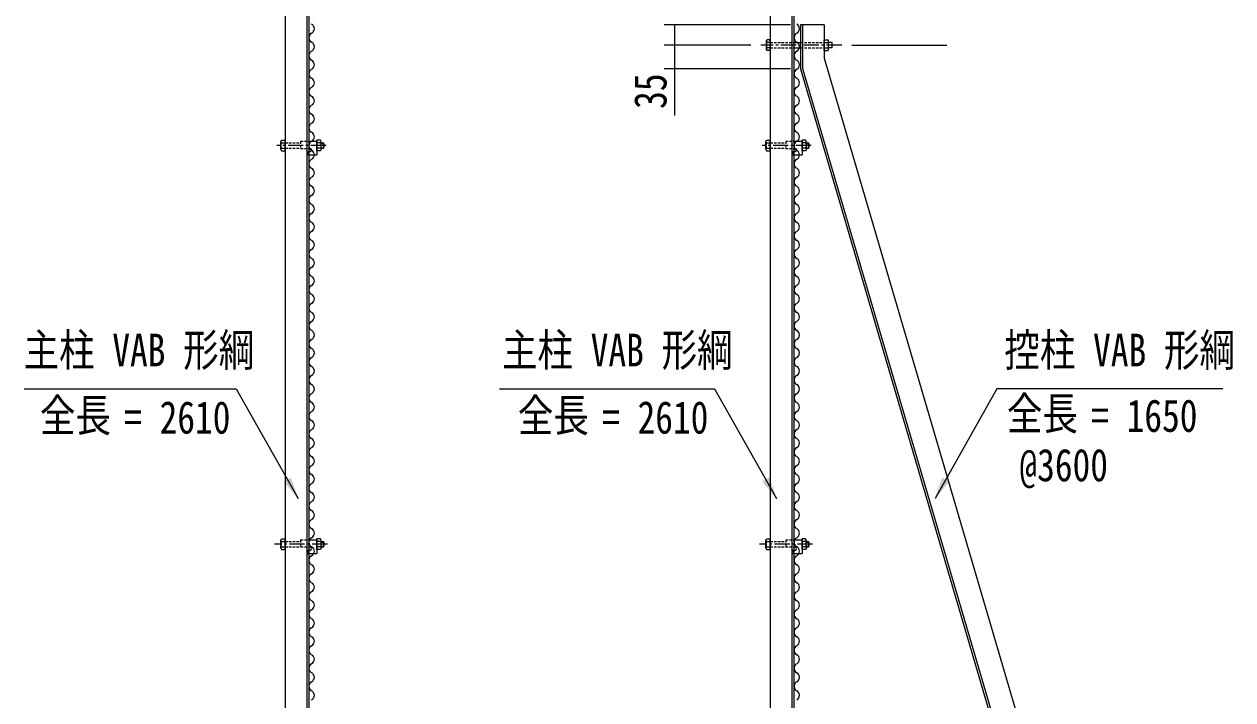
# Model space of a CAD drawing. Units: millimetres, scale not verified. Extents: x -4455 to 4455, y -3150 to 3150.
# Drawn here: x -557 to 1231, y 40 to 1040 of the extents above; entities that cross this region are included whole.
import ezdxf
from ezdxf.enums import TextEntityAlignment as Align

# ---------------------------------------------------------------- set-up
doc = ezdxf.new("R2010")
doc.units = ezdxf.units.MM
doc.header["$LTSCALE"] = 30
doc.linetypes.add('USER1', pattern=[1.125, 0.75, -0.125, 0.125, -0.125])
doc.linetypes.add('USER3', pattern=[0.1875, 0.125, -0.0625])
for name, color, linetype, lineweight in [('0-1_D-STR1', 1, 'Continuous', 18), ('0-2_D-STR3', 3, 'Continuous', 13), ('0-3_D-BMK', 2, 'USER1', 13), ('0-4_D-STR-DIM', 4, 'Continuous', 13), ('0-6_7詳細', 3, 'Continuous', 18), ('0-7_D-STR-TXT', 3, 'Continuous', 13), ('0-8_D-STR2', 2, 'Continuous', 13)]:
    doc.layers.add(name, color=color, linetype=linetype, lineweight=lineweight)
doc.styles.add('ＭＳ ゴシック', font='')
doc.styles.get('ＭＳ ゴシック').set_extended_font_data('MS Gothic')

msp = doc.modelspace()

# ---------------------------------------------------------------- linework, layer by layer
at = {"layer": '0-1_D-STR1'}
for p, q in [((-171.19, 1511.89), (-171.19, -355.87)), ((-139.19, 1504.8), (-139.19, -655.87)), ((-136.19, 1504.13), (-136.19, -355.87)), ((546.65, 1511.89), (546.65, -655.87)), ((578.65, 1504.8), (578.65, -655.87)), ((581.65, 1504.13), (581.65, -655.87)), ((626.65, 1039.13), (591.65, 1039.13)), ((591.65, 1039.13), (591.65, 974.13)), ((594.65, 1039.13), (594.65, 974.56)), ((626.65, 1039.13), (626.65, 989.82)), ((626.65, 989.82), (1016.65, -340.18)), ((591.65, 974.13), (981.65, -355.87)), ((594.65, 974.56), (984.65, -355.44))]:
    msp.add_line(p, q, dxfattribs=at)
at = {"layer": '0-2_D-STR3'}
for p, q in [((541.05, 1016.06), (541.67, 1017.13)), ((541.05, 1002.2), (541.05, 1016.06)), ((541.05, 1002.2), (541.67, 1001.13)), ((546.65, 1017.13), (541.67, 1017.13)), ((546.65, 1013.13), (541.67, 1013.13)), ((546.65, 1005.13), (541.67, 1005.13)), ((546.65, 1001.13), (546.65, 1017.13)), ((581.65, 1013.13), (591.65, 1013.13)), ((581.65, 1005.13), (591.65, 1005.13)), ((626.65, 1001.13), (626.65, 1017.13)), ((626.65, 1017.13), (632.43, 1017.13)), ((626.65, 1013.13), (632.43, 1013.13)), ((626.65, 1005.13), (632.43, 1005.13)), ((633.05, 1016.06), (632.43, 1017.13)), ((633.05, 1002.2), (632.43, 1001.13)), ((633.05, 1002.2), (633.05, 1016.06)), ((638.12, 1013.13), (633.05, 1013.13)), ((638.12, 1005.13), (633.05, 1005.13)), ((638.12, 1005.13), (638.12, 1013.13)), ((546.65, 1001.13), (541.67, 1001.13)), ((626.65, 1001.13), (632.43, 1001.13)), ((-177.59, 866.48), (-176.48, 868.4)), ((-177.59, 854.64), (-177.59, 866.48)), ((-176.9, 864.56), (-171.19, 864.56)), ((-176.48, 868.4), (-171.19, 868.4)), ((-171.19, 852.72), (-171.19, 868.4)), ((-136.19, 866.88), (-124.12, 866.88)), ((-124.12, 852.72), (-124.12, 868.4)), ((-124.12, 866.88), (-124.12, 846.88)), ((-118.41, 864.56), (-124.12, 864.56)), ((-117.72, 854.64), (-117.72, 866.48)), ((-117.72, 864.56), (-114.17, 864.56)), ((-114.17, 856.56), (-114.17, 864.56)), ((540.25, 866.48), (541.36, 868.4)), ((540.25, 854.64), (540.25, 866.48)), ((540.94, 864.56), (546.65, 864.56)), ((541.36, 868.4), (546.65, 868.4)), ((546.65, 852.72), (546.65, 868.4)), ((581.65, 866.88), (593.72, 866.88)), ((593.72, 852.72), (593.72, 868.4)), ((593.72, 866.88), (593.72, 846.88)), ((599.43, 864.56), (593.72, 864.56)), ((600.12, 854.64), (600.12, 866.48)), ((600.12, 864.56), (603.67, 864.56)), ((603.67, 856.56), (603.67, 864.56)), ((-177.59, 854.64), (-176.48, 852.72)), ((-176.9, 856.56), (-171.19, 856.56)), ((-176.48, 852.72), (-171.19, 852.72)), ((-138.32, 851.88), (-134.37, 851.88)), ((-138.32, 846.88), (-124.12, 846.88)), ((-136.19, 856.38), (-134.37, 856.38)), ((-118.41, 856.56), (-124.12, 856.56)), ((-118.83, 852.72), (-124.12, 852.72)), ((-117.72, 854.64), (-118.83, 852.72)), ((-117.72, 856.56), (-114.17, 856.56)), ((540.25, 854.64), (541.36, 852.72)), ((540.94, 856.56), (546.65, 856.56)), ((541.36, 852.72), (546.65, 852.72)), ((579.52, 851.88), (583.47, 851.88)), ((579.52, 846.88), (593.72, 846.88)), ((581.65, 856.38), (583.47, 856.38)), ((599.43, 856.56), (593.72, 856.56)), ((599.01, 852.72), (593.72, 852.72)), ((600.12, 854.64), (599.01, 852.72)), ((600.12, 856.56), (603.67, 856.56)), ((-177.59, 276.48), (-176.48, 278.4)), ((-177.59, 264.64), (-177.59, 276.48)), ((-176.91, 274.56), (-171.19, 274.56)), ((-176.48, 278.4), (-171.19, 278.4)), ((-171.19, 262.72), (-171.19, 278.4)), ((-136.19, 276.88), (-124.12, 276.88)), ((-124.12, 262.72), (-124.12, 278.4)), ((-124.12, 276.88), (-124.12, 256.88)), ((-118.41, 274.56), (-124.12, 274.56)), ((-117.72, 264.64), (-117.72, 276.48)), ((-117.72, 274.56), (-114.17, 274.56)), ((-114.17, 266.56), (-114.17, 274.56)), ((540.25, 276.48), (541.36, 278.4)), ((540.25, 264.64), (540.25, 276.48)), ((540.93, 274.56), (546.65, 274.56)), ((541.36, 278.4), (546.65, 278.4)), ((546.65, 262.72), (546.65, 278.4)), ((581.65, 276.88), (593.72, 276.88)), ((593.72, 262.72), (593.72, 278.4)), ((593.72, 276.88), (593.72, 256.88)), ((599.43, 274.56), (593.72, 274.56)), ((600.12, 264.64), (600.12, 276.48)), ((600.12, 274.56), (603.67, 274.56)), ((603.67, 266.56), (603.67, 274.56)), ((-177.59, 264.64), (-176.48, 262.72)), ((-176.91, 266.56), (-171.19, 266.56)), ((-176.48, 262.72), (-171.19, 262.72)), ((-138.32, 261.88), (-134.37, 261.88)), ((-138.32, 256.88), (-124.12, 256.88)), ((-136.19, 266.38), (-134.37, 266.38)), ((-118.41, 266.56), (-124.12, 266.56)), ((-118.83, 262.72), (-124.12, 262.72)), ((-117.72, 264.64), (-118.83, 262.72)), ((-117.72, 266.56), (-114.17, 266.56)), ((540.25, 264.64), (541.36, 262.72)), ((540.93, 266.56), (546.65, 266.56)), ((541.36, 262.72), (546.65, 262.72)), ((579.52, 261.88), (583.47, 261.88)), ((579.52, 256.88), (593.72, 256.88)), ((581.65, 266.38), (583.47, 266.38)), ((599.43, 266.56), (593.72, 266.56)), ((599.01, 262.72), (593.72, 262.72)), ((600.12, 264.64), (599.01, 262.72)), ((600.12, 266.56), (603.67, 266.56))]:
    msp.add_line(p, q, dxfattribs=at)
at = {"layer": '0-2_D-STR3', "color": 1, "linetype": 'USER3'}
for p, q in [((546.65, 1013.13), (581.65, 1013.13)), ((546.65, 1005.13), (581.65, 1005.13)), ((591.65, 1013.13), (626.65, 1013.13)), ((591.65, 1005.13), (626.65, 1005.13)), ((-171.19, 864.56), (-148.32, 864.56)), ((-148.32, 866.88), (-148.32, 856.38)), ((-148.32, 866.88), (-136.19, 866.88)), ((546.65, 864.56), (569.52, 864.56)), ((569.52, 866.88), (569.52, 856.38)), ((569.52, 866.88), (581.65, 866.88)), ((-171.19, 856.56), (-148.32, 856.56)), ((-148.32, 856.38), (-136.19, 856.38)), ((-138.32, 851.88), (-138.32, 846.88)), ((546.65, 856.56), (569.52, 856.56)), ((569.52, 856.38), (581.65, 856.38)), ((579.52, 851.88), (579.52, 846.88)), ((-171.19, 274.56), (-148.32, 274.56)), ((-148.32, 276.88), (-148.32, 266.38)), ((-148.32, 276.88), (-136.19, 276.88)), ((546.65, 274.56), (569.52, 274.56)), ((569.52, 276.88), (569.52, 266.38)), ((569.52, 276.88), (581.65, 276.88)), ((-171.19, 266.56), (-148.32, 266.56)), ((-148.32, 266.38), (-136.19, 266.38)), ((-138.32, 261.88), (-138.32, 256.88)), ((546.65, 266.56), (569.52, 266.56)), ((569.52, 266.38), (581.65, 266.38)), ((579.52, 261.88), (579.52, 256.88))]:
    msp.add_line(p, q, dxfattribs=at)
at = {"layer": '0-2_D-STR3', "color": 1}
for p, q in [((-117.72, 863.76), (-113.76, 863.76)), ((600.12, 863.76), (604.08, 863.76)), ((-117.72, 857.36), (-113.76, 857.36)), ((600.12, 857.36), (604.08, 857.36)), ((-117.72, 273.76), (-113.76, 273.76)), ((600.12, 273.76), (604.08, 273.76)), ((-117.72, 267.36), (-113.76, 267.36)), ((600.12, 267.36), (604.08, 267.36))]:
    msp.add_line(p, q, dxfattribs=at)
at = {"layer": '0-2_D-STR3'}
for points in [[(-117.72, 866.48), (-118.83, 868.4), (-124.12, 868.4)], [(600.12, 866.48), (599.01, 868.4), (593.72, 868.4)], [(-117.72, 276.48), (-118.83, 278.4), (-124.12, 278.4)], [(600.12, 276.48), (599.01, 278.4), (593.72, 278.4)]]:
    msp.add_lwpolyline(points, dxfattribs=at)
for centre, radius, start, end in [((548.28, 1016.06), 7.23, 179.99992, 203.88486), ((554.24, 1009.13), 13.19, 162.35463, 197.65355), ((548.28, 1002.2), 7.23, 156.1122, 179.99992), ((625.82, 1016.06), 7.23, 336.12625, 0), ((619.8, 1009.14), 13.25, 342.41266, 17.55417), ((625.82, 1002.2), 7.23, 0, 23.88957), ((-174.56, 866.48), 3.03, 180, 219.3382), ((-165.59, 860.56), 12, 160.52878, 199.47122), ((-120.75, 866.48), 3.03, 320.6618, 0), ((-129.72, 860.56), 12, 340.52878, 19.47122), ((-121.1, 860.56), 8, 330, 30), ((543.28, 866.48), 3.03, 180, 219.3382), ((552.25, 860.56), 12, 160.52878, 199.47122), ((597.09, 866.48), 3.03, 320.6618, 0), ((588.12, 860.56), 12, 340.52878, 19.47122), ((596.74, 860.56), 8, 330, 30), ((-174.56, 854.64), 3.03, 140.6618, 180), ((-134.37, 854.13), 2.25, 270, 90), ((-120.75, 854.64), 3.03, 0, 39.3382), ((543.28, 854.64), 3.03, 140.6618, 180), ((583.47, 854.13), 2.25, 270, 90), ((597.09, 854.64), 3.03, 0, 39.3382), ((-174.56, 276.48), 3.03, 180, 219.3382), ((-165.59, 270.56), 12, 160.52878, 199.47122), ((-120.75, 276.48), 3.03, 320.6618, 0), ((-129.72, 270.56), 12, 340.52878, 19.47122), ((-121.1, 270.56), 8, 330, 30), ((543.28, 276.48), 3.03, 180, 219.3382), ((552.25, 270.56), 12, 160.52878, 199.47122), ((597.09, 276.48), 3.03, 320.6618, 0), ((588.12, 270.56), 12, 340.52878, 19.47122), ((596.74, 270.56), 8, 330, 30), ((-174.56, 264.64), 3.03, 140.6618, 180), ((-134.37, 264.13), 2.25, 270, 90), ((-120.75, 264.64), 3.03, 0, 39.3382), ((543.28, 264.64), 3.03, 140.6618, 180), ((583.47, 264.13), 2.25, 270, 90), ((597.09, 264.64), 3.03, 0, 39.3382)]:
    msp.add_arc(centre, radius, start, end, dxfattribs=at)
at = {"layer": '0-3_D-BMK'}
for p, q in [((652.47, 1009.13), (532.76, 1009.13)), ((-110.7, 860.56), (-183.26, 860.56)), ((607.14, 860.56), (534.58, 860.56)), ((-108.57, 270.56), (-187.06, 270.56)), ((609.27, 270.56), (530.78, 270.56))]:
    msp.add_line(p, q, dxfattribs=at)
at = {"layer": '0-4_D-STR-DIM', "color": 1, "lineweight": 18}
for p, q in [((576.65, 1039.13), (389.8, 1039.13)), ((404.8, 1039.13), (404.8, 1009.13)), ((517.76, 1009.13), (389.8, 1009.13)), ((517.76, 1009.13), (389.8, 1009.13)), ((404.8, 1009.13), (404.8, 974.13)), ((667.47, 1009.13), (808.21, 1009.13)), ((576.65, 974.13), (389.8, 974.13)), ((404.8, 974.63), (404.8, 940.13)), ((404.8, 939.63), (404.8, 905.13))]:
    msp.add_line(p, q, dxfattribs=at)
at = {"layer": '0-6_7詳細', "color": 7, "lineweight": 9}
for p, q in [((-136.19, 261.88), (-136.19, 256.88)), ((581.65, 261.88), (581.65, 256.88))]:
    msp.add_line(p, q, dxfattribs=at)
at = {"layer": '0-7_D-STR-TXT'}
for points in [[(-557.39, 500.55), (-243.54, 500.55), (-152.08, 338.2)], [(146.14, 500.55), (464.42, 500.55), (555.88, 338.2)], [(1216.51, 500.55), (882.03, 500.55), (790.57, 338.2)]]:
    msp.add_lwpolyline(points, dxfattribs=at)
for points in [[(-150.95, 336.19), (-173.1, 363.31), (-162.66, 369.19)], [(557.01, 336.19), (534.86, 363.31), (545.3, 369.19)], [(789.44, 336.19), (801.15, 369.19), (811.59, 363.31)]]:
    msp.add_solid(points, dxfattribs=at)
at = {"layer": '0-8_D-STR2'}
for centre, start, end in [((-135.55, 1033.5), 298.07249, 61.92751), ((582.29, 1033.5), 298.07249, 61.92751), ((-128.44, 1020.17), 118.07249, 241.92751), ((589.4, 1020.17), 118.07249, 241.92751), ((-135.55, 1006.84), 298.07249, 61.92751), ((582.29, 1006.84), 298.07249, 61.92751), ((-128.44, 993.5), 118.07249, 241.92751), ((-135.55, 980.17), 298.07249, 61.92751), ((589.4, 993.5), 118.07249, 241.92751), ((582.29, 980.17), 298.07249, 61.92751), ((-128.44, 966.84), 118.07249, 241.92751), ((589.4, 966.84), 118.07249, 241.92751), ((-135.55, 953.5), 298.07249, 61.92751), ((582.29, 953.5), 298.07249, 61.92751), ((-128.44, 940.17), 118.07249, 241.92751), ((-135.55, 926.84), 298.07249, 61.92751), ((589.4, 940.17), 118.07249, 241.92751), ((582.29, 926.84), 298.07249, 61.92751), ((-128.44, 913.5), 118.07249, 241.92751), ((589.4, 913.5), 118.07249, 241.92751), ((-135.55, 900.17), 298.07249, 61.92751), ((582.29, 900.17), 298.07249, 61.92751), ((-128.44, 886.84), 118.07249, 241.92751), ((-135.55, 873.5), 298.07249, 61.92751), ((589.4, 886.84), 118.07249, 241.92751), ((582.29, 873.5), 298.07249, 61.92751), ((-128.44, 860.17), 118.07249, 241.92751), ((589.4, 860.17), 118.07249, 241.92751), ((-135.55, 846.84), 298.07249, 61.92751), ((582.29, 846.84), 298.07249, 61.92751), ((-128.44, 833.5), 118.07249, 241.92751), ((-135.55, 820.17), 298.07249, 61.92751), ((589.4, 833.5), 118.07249, 241.92751), ((582.29, 820.17), 298.07249, 61.92751), ((-128.44, 806.84), 118.07249, 241.92751), ((589.4, 806.84), 118.07249, 241.92751), ((-135.55, 793.5), 298.07249, 61.92751), ((582.29, 793.5), 298.07249, 61.92751), ((-128.44, 780.17), 118.07249, 241.92751), ((-135.55, 766.84), 298.07249, 61.92751), ((589.4, 780.17), 118.07249, 241.92751), ((582.29, 766.84), 298.07249, 61.92751), ((-128.44, 753.5), 118.07249, 241.92751), ((589.4, 753.5), 118.07249, 241.92751), ((-128.44, 726.84), 118.07249, 241.92751), ((-135.55, 740.17), 298.07249, 61.92751), ((589.4, 726.84), 118.07249, 241.92751), ((582.29, 740.17), 298.07249, 61.92751), ((-135.55, 713.5), 298.07249, 61.92751), ((582.29, 713.5), 298.07249, 61.92751), ((-128.44, 700.17), 118.07249, 241.92751), ((589.4, 700.17), 118.07249, 241.92751), ((-128.44, 673.5), 118.07249, 241.92751), ((-135.55, 686.84), 298.07249, 61.92751), ((589.4, 673.5), 118.07249, 241.92751), ((582.29, 686.84), 298.07249, 61.92751), ((-135.55, 660.17), 298.07249, 61.92751), ((582.29, 660.17), 298.07249, 61.92751), ((-128.44, 646.84), 118.07249, 241.92751), ((589.4, 646.84), 118.07249, 241.92751), ((-128.44, 620.17), 118.07249, 241.92751), ((-135.55, 633.5), 298.07249, 61.92751), ((589.4, 620.17), 118.07249, 241.92751), ((582.29, 633.5), 298.07249, 61.92751), ((-135.55, 606.84), 298.07249, 61.92751), ((582.29, 606.84), 298.07249, 61.92751), ((-128.44, 593.5), 118.07249, 241.92751), ((589.4, 593.5), 118.07249, 241.92751), ((-128.44, 566.84), 118.07249, 241.92751), ((-135.55, 580.17), 298.07249, 61.92751), ((589.4, 566.84), 118.07249, 241.92751), ((582.29, 580.17), 298.07249, 61.92751), ((-135.55, 553.5), 298.07249, 61.92751), ((582.29, 553.5), 298.07249, 61.92751), ((-128.44, 540.17), 118.07249, 241.92751), ((589.4, 540.17), 118.07249, 241.92751), ((-128.44, 513.5), 118.07249, 241.92751), ((-135.55, 526.84), 298.07249, 61.92751), ((589.4, 513.5), 118.07249, 241.92751), ((582.29, 526.84), 298.07249, 61.92751), ((-135.55, 500.17), 298.07249, 61.92751), ((582.29, 500.17), 298.07249, 61.92751), ((-128.44, 486.84), 118.07249, 241.92751), ((589.4, 486.84), 118.07249, 241.92751), ((-128.44, 460.17), 118.07249, 241.92751), ((-135.55, 473.5), 298.07249, 61.92751), ((589.4, 460.17), 118.07249, 241.92751), ((582.29, 473.5), 298.07249, 61.92751), ((-135.55, 446.84), 298.07249, 61.92751), ((582.29, 446.84), 298.07249, 61.92751), ((-128.44, 433.5), 118.07249, 241.92751), ((589.4, 433.5), 118.07249, 241.92751), ((-128.44, 406.84), 118.07249, 241.92751), ((-135.55, 420.17), 298.07249, 61.92751), ((589.4, 406.84), 118.07249, 241.92751), ((582.29, 420.17), 298.07249, 61.92751), ((-135.55, 393.5), 298.07249, 61.92751), ((582.29, 393.5), 298.07249, 61.92751), ((-128.44, 380.17), 118.07249, 241.92751), ((589.4, 380.17), 118.07249, 241.92751), ((-128.44, 353.5), 118.07249, 241.92751), ((-135.55, 366.84), 298.07249, 61.92751), ((589.4, 353.5), 118.07249, 241.92751), ((582.29, 366.84), 298.07249, 61.92751), ((-135.55, 340.17), 298.07249, 61.92751), ((582.29, 340.17), 298.07249, 61.92751), ((-128.44, 326.84), 118.07249, 241.92751), ((589.4, 326.84), 118.07249, 241.92751), ((-128.44, 300.17), 118.07249, 241.92751), ((-135.55, 313.5), 298.07249, 61.92751), ((589.4, 300.17), 118.07249, 241.92751), ((582.29, 313.5), 298.07249, 61.92751), ((-135.55, 286.84), 298.07249, 61.92751), ((582.29, 286.84), 298.07249, 61.92751), ((-128.44, 273.5), 118.07249, 241.92751), ((589.4, 273.5), 118.07249, 241.92751), ((-128.44, 246.84), 118.07249, 241.92751), ((-135.55, 260.17), 298.07249, 61.92751), ((589.4, 246.84), 118.07249, 241.92751), ((582.29, 260.17), 298.07249, 61.92751), ((-135.55, 233.5), 298.07249, 61.92751), ((582.29, 233.5), 298.07249, 61.92751), ((-128.44, 220.17), 118.07249, 241.92751), ((589.4, 220.17), 118.07249, 241.92751), ((-128.44, 193.5), 118.07249, 241.92751), ((-135.55, 206.84), 298.07249, 61.92751), ((589.4, 193.5), 118.07249, 241.92751), ((582.29, 206.84), 298.07249, 61.92751), ((-135.55, 180.17), 298.07249, 61.92751), ((582.29, 180.17), 298.07249, 61.92751), ((-128.44, 166.84), 118.07249, 241.92751), ((589.4, 166.84), 118.07249, 241.92751), ((-128.44, 140.17), 118.07249, 241.92751), ((-135.55, 153.5), 298.07249, 61.92751), ((589.4, 140.17), 118.07249, 241.92751), ((582.29, 153.5), 298.07249, 61.92751), ((-135.55, 126.84), 298.07249, 61.92751), ((582.29, 126.84), 298.07249, 61.92751), ((-128.44, 113.5), 118.07249, 241.92751), ((589.4, 113.5), 118.07249, 241.92751), ((-128.44, 86.84), 118.07249, 241.92751), ((-135.55, 100.17), 298.07249, 61.92751), ((589.4, 86.84), 118.07249, 241.92751), ((582.29, 100.17), 298.07249, 61.92751), ((-135.55, 73.5), 298.07249, 61.92751), ((582.29, 73.5), 298.07249, 61.92751), ((-128.44, 60.17), 118.07249, 241.92751), ((589.4, 60.17), 118.07249, 241.92751), ((-135.55, 46.84), 298.07249, 61.92751), ((582.29, 46.84), 298.07249, 61.92751)]:
    msp.add_arc(centre, 7.56, start, end, dxfattribs=at)

# ---------------------------------------------------------------- texts
at = {"layer": '0-4_D-STR-DIM', "color": 3, "style": 'ＭＳ ゴシック', "width": 0.8}
msp.add_text('35', height=48.17, rotation=90, dxfattribs=at).set_placement((407.68, 914.8), align=Align.BOTTOM_LEFT)
at = {"layer": '0-7_D-STR-TXT', "style": 'ＭＳ ゴシック', "width": 0.8}
for s, p in [('主柱 VAB 形綱', (-558.32, 519.35)), ('主柱 VAB 形綱', (149.64, 519.35)), ('控柱 VAB 形綱', (893.1, 519.35)), ('全長', (-534.13, 422.67)), ('全長', (173.12, 422.67)), ('全長', (896.87, 425.28)), ('= 1650', (1021.61, 422.3)), ('= 2610', (-409.4, 419.69)), ('= 2610', (297.85, 419.69)), ('@3600', (915.4, 349.19))]:
    msp.add_text(s, height=48.17, dxfattribs=at).set_placement(p, align=Align.BOTTOM_LEFT)

doc.saveas('drawing.dxf')
